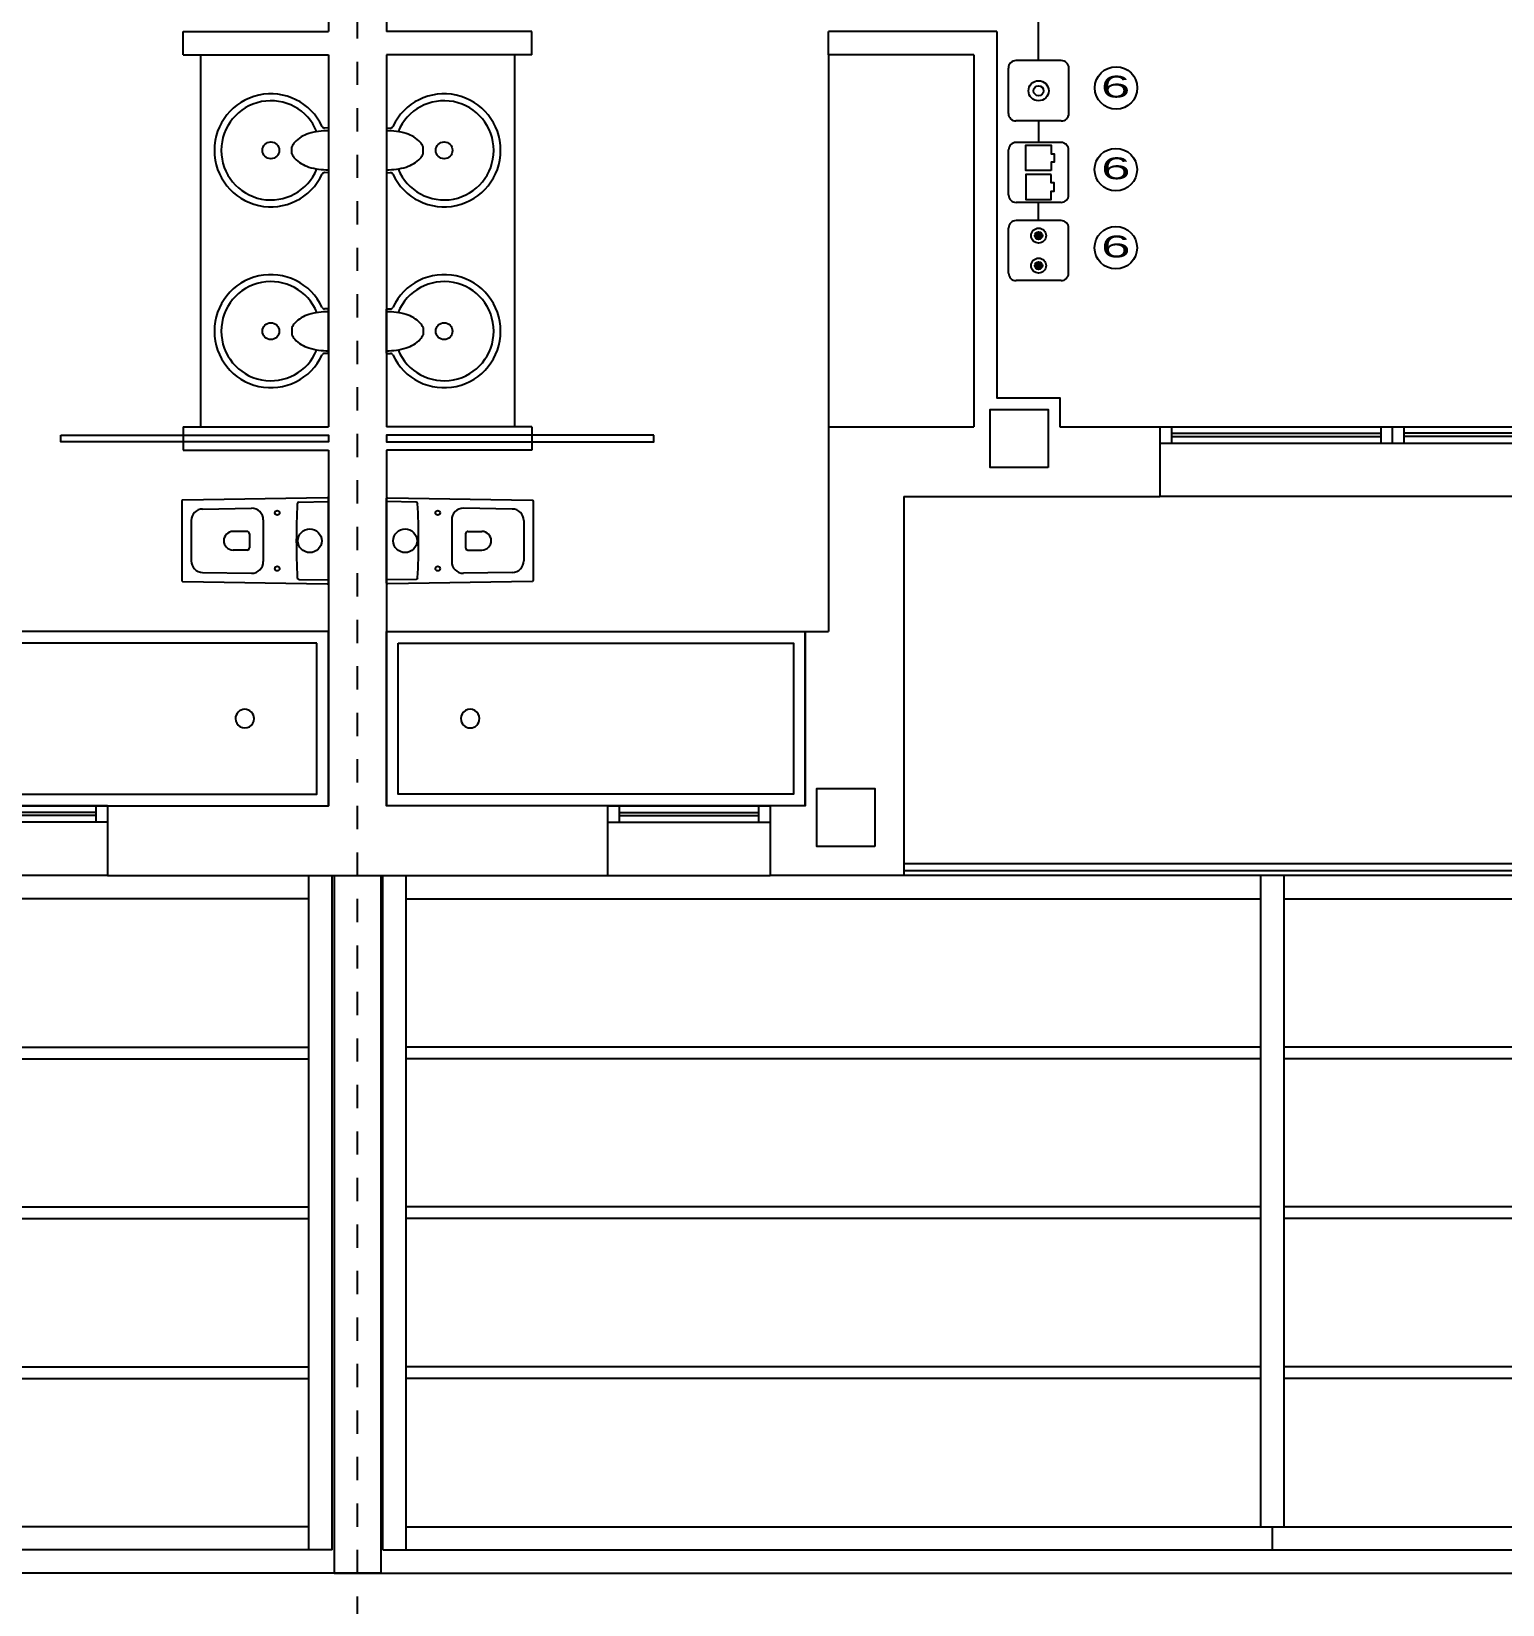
# Model space of a CAD drawing. Header units: millimetres. Extents: x 441156 to 441876, y 4514765 to 4515211.
# Drawn here: x 441546.56 to 441552.89, y 4515140.51 to 4515147.27 of the extents above; entities that cross this region are included whole.
import ezdxf
from ezdxf.enums import TextEntityAlignment as Align

# ---------------------------------------------------------------- set-up
doc = ezdxf.new("R2010")
doc.units = ezdxf.units.MM
doc.linetypes.add('RAYITAS', pattern=[0.375, 0.25, -0.125])
for name, color, linetype in [('01_mono PRIMERA', 2, 'Continuous'), ('01_proyección', 4, 'RAYITAS'), ('01_solar térmico', 3, 'Continuous'), ('VENTILACIÓN NOTAS', 7, 'Continuous')]:
    doc.layers.add(name, color=color, linetype=linetype)
doc.styles.add('NIEVES2', font='sanss___.ttf')

# ---------------------------------------------------------------- blocks, each defined once
blk = doc.blocks.new('A$C065C7C63')
at = {"layer": '01_mono PRIMERA', "color": 254}
for p, q in [((9.7322, 8.23, 0), (9.7322, 6.63, 0)), ((9.9822, 8.23, 0), (9.9822, 6.63, 0)), ((9.1072, 6.63, 0), (9.7322, 6.63, 0)), ((9.1072, 6.53, 0), (9.1072, 6.63, 0)), ((10.6072, 6.63, 0), (9.9822, 6.63, 0)), ((10.6072, 6.53, 0), (10.6072, 6.63, 0)), ((12.6072, 6.63, 0), (11.8822, 6.63, 0)), ((11.8822, 6.53, 0), (11.8822, 6.63, 0)), ((9.1072, 6.53, 0), (9.7322, 6.53, 0)), ((9.1822, 6.53, 0), (9.1822, 4.93, 0)), ((9.7322, 6.53, 0), (9.7322, 4.93, 0)), ((9.9822, 6.53, 0), (9.9822, 4.93, 0)), ((9.9822, 6.53, 0), (9.9822, 4.93, 0)), ((10.6072, 6.53, 0), (9.9822, 6.53, 0)), ((10.5322, 6.53, 0), (10.5322, 4.93, 0)), ((11.8822, 6.53, 0), (11.8822, 4.93, 0)), ((12.5072, 6.53, 0), (11.8822, 6.53, 0)), ((12.5072, 6.53, 0), (12.5072, 4.93, 0)), ((9.7298, 6.2155, 0), (9.7154, 6.2147, 0)), ((9.7322, 6.2128, 0), (9.7322, 6.0248, 0)), ((9.9822, 6.2128, 0), (9.9822, 6.0248, 0)), ((9.9846, 6.2155, 0), (9.9991, 6.2147, 0)), ((9.5754, 6.1037, 0), (9.5753, 6.1339, 0)), ((10.139, 6.1037, 0), (10.1391, 6.1339, 0)), ((9.7298, 6.0221, 0), (9.7154, 6.0229, 0)), ((9.9846, 6.0221, 0), (9.9991, 6.0229, 0)), ((9.7298, 5.4379, 0), (9.7154, 5.4371, 0)), ((9.7322, 5.2472, 0), (9.7322, 5.4352, 0)), ((9.9822, 5.2472, 0), (9.9822, 5.4352, 0)), ((9.9846, 5.4379, 0), (9.9991, 5.4371, 0)), ((9.5754, 5.3563, 0), (9.5753, 5.3261, 0)), ((10.139, 5.3563, 0), (10.1391, 5.3261, 0)), ((9.7298, 5.2445, 0), (9.7154, 5.2453, 0)), ((9.9846, 5.2445, 0), (9.9991, 5.2453, 0)), ((9.1072, 4.93, 0), (9.7322, 4.93, 0)), ((9.1072, 4.93, 0), (9.1072, 4.8939, 0)), ((9.1072, 4.8939, 0), (9.1072, 4.866, 0)), ((10.6072, 4.93, 0), (9.9822, 4.93, 0)), ((10.6072, 4.93, 0), (10.6072, 4.8939, 0)), ((10.6072, 4.8939, 0), (10.6072, 4.866, 0)), ((11.8822, 4.93, 0), (12.5072, 4.93, 0)), ((11.8822, 4.93, 0), (11.8822, 4.05, 0)), ((12.8772, 4.93, 0), (13.3072, 4.93, 0)), ((13.3072, 4.93, 0), (13.3072, 4.63, 0)), ((13.3072, 4.9299, 0), (16.1072, 4.93, 0)), ((13.3576, 4.93, 0), (13.3576, 4.86, 0)), ((13.3576, 4.902, 0), (14.2572, 4.902, 0)), ((13.3576, 4.888, 0), (14.2572, 4.888, 0)), ((14.2572, 4.93, 0), (14.2572, 4.86, 0)), ((14.3072, 4.93, 0), (14.3072, 4.86, 0)), ((14.3572, 4.93, 0), (14.3572, 4.86, 0)), ((16.0572, 4.902, 0), (14.3572, 4.902, 0)), ((16.0572, 4.888, 0), (14.3572, 4.888, 0)), ((9.1072, 4.866, 0), (9.1072, 4.83, 0)), ((9.1072, 4.83, 0), (9.7322, 4.83, 0)), ((9.7322, 4.83, 0), (9.7322, 3.3, 0)), ((9.9822, 4.83, 0), (9.9822, 3.3, 0)), ((10.6072, 4.83, 0), (9.9822, 4.83, 0)), ((10.6072, 4.866, 0), (10.6072, 4.83, 0)), ((13.3072, 4.86, 0), (16.1072, 4.8599, 0)), ((9.6054, 4.606, 0), (9.7323, 4.6081, 0)), ((10.1091, 4.606, 0), (9.9821, 4.6081, 0)), ((12.2072, 4.63, 0), (13.3072, 4.63, 0)), ((12.2072, 4.63, 0), (12.2072, 3, 0)), ((16.1072, 4.63, 0), (13.3072, 4.63, 0)), ((9.1914, 4.5763, 0), (9.4014, 4.5796, 0)), ((10.523, 4.5763, 0), (10.313, 4.5796, 0)), ((9.1422, 4.5264, 0), (9.1422, 4.3536, 0)), ((9.3822, 4.48, 0), (9.3222, 4.48, 0)), ((9.3922, 4.47, 0), (9.3922, 4.41, 0)), ((9.4522, 4.5296, 0), (9.4522, 4.3504, 0)), ((10.2622, 4.5296, 0), (10.2622, 4.3504, 0)), ((10.3222, 4.47, 0), (10.3222, 4.41, 0)), ((10.3322, 4.48, 0), (10.3922, 4.48, 0)), ((10.5722, 4.5264, 0), (10.5722, 4.3536, 0)), ((9.3822, 4.4, 0), (9.3222, 4.4, 0)), ((10.3322, 4.4, 0), (10.3922, 4.4, 0)), ((9.1914, 4.3036, 0), (9.4014, 4.3004, 0)), ((9.6054, 4.274, 0), (9.7323, 4.2719, 0)), ((10.1091, 4.274, 0), (9.9821, 4.2719, 0)), ((10.523, 4.3036, 0), (10.313, 4.3004, 0)), ((8.7822, 3.3, 0), (8.0822, 3.3, 0)), ((8.7322, 3.272, 0), (8.1322, 3.272, 0)), ((8.7322, 3.258, 0), (8.1322, 3.258, 0)), ((8.7322, 3.3, 0), (8.7322, 3.23, 0)), ((8.7822, 3.3, 0), (9.7322, 3.3, 0)), ((8.7822, 3.3, 0), (8.7822, 3, 0)), ((10.9322, 3.3, 0), (9.9822, 3.3, 0)), ((10.9322, 3.3, 0), (10.9322, 3, 0)), ((10.9322, 3.3, 0), (11.6322, 3.3, 0)), ((10.9822, 3.3, 0), (10.9822, 3.23, 0)), ((10.9822, 3.272, 0), (11.5822, 3.272, 0)), ((10.9822, 3.258, 0), (11.5822, 3.258, 0)), ((11.5822, 3.3, 0), (11.5822, 3.23, 0)), ((11.6322, 3.3, 0), (11.6322, 3, 0)), ((11.7822, 3.3, 0), (11.6322, 3.3, 0)), ((8.7822, 3.23, 0), (8.0822, 3.23, 0)), ((10.9322, 3.23, 0), (11.6322, 3.23, 0)), ((17.6572, 3.05, 0), (12.2072, 3.05, 0)), ((8.7822, 3, 0), (8.0822, 3, 0)), ((8.7822, 3, 0), (10.9322, 3, 0)), ((9.6476, 0.1, 0), (9.6476, 3, 0)), ((9.7476, 0.1, 0), (9.7476, 3, 0)), ((9.7572, 3, 0), (9.7572, 0, 0)), ((9.7572, 3, 0), (9.7572, 0, 0)), ((9.9572, 3, 0), (9.9572, 0, 0)), ((9.9572, 3, 0), (9.9572, 0, 0)), ((9.9668, 0.1, 0), (9.9668, 3, 0)), ((10.0668, 0.1, 0), (10.0668, 3, 0)), ((10.9322, 3, 0), (11.6322, 3, 0)), ((12.2072, 3, 0), (11.6322, 3, 0)), ((17.6872, 3.02, 0), (12.2072, 3.02, 0)), ((17.7072, 3, 0), (12.2072, 3, 0)), ((13.742, 0.2), (13.742, 3)), ((13.842, 0.2), (13.842, 3)), ((9.6476, 2.9, 0), (5.9724, 2.9)), ((10.0668, 2.9, 0), (13.742, 2.9)), ((13.842, 2.9), (17.5172, 2.9, 0)), ((5.9724, 2.2625), (9.6476, 2.2625, 0)), ((13.742, 2.2625), (10.0668, 2.2625, 0)), ((17.5172, 2.2625, 0), (13.842, 2.2625)), ((5.9724, 2.2125), (9.6476, 2.2125, 0)), ((13.742, 2.2125), (10.0668, 2.2125, 0)), ((17.5172, 2.2125, 0), (13.842, 2.2125)), ((5.9724, 1.575), (9.6476, 1.575, 0)), ((13.742, 1.575), (10.0668, 1.575, 0)), ((17.5172, 1.575, 0), (13.842, 1.575)), ((5.9724, 1.525), (9.6476, 1.525, 0)), ((13.742, 1.525), (10.0668, 1.525, 0)), ((17.5172, 1.525, 0), (13.842, 1.525)), ((5.9724, 0.8875), (9.6476, 0.8875, 0)), ((13.742, 0.8875), (10.0668, 0.8875, 0)), ((17.5172, 0.8875, 0), (13.842, 0.8875)), ((5.9724, 0.8375), (9.6476, 0.8375, 0)), ((13.742, 0.8375), (10.0668, 0.8375, 0)), ((17.5172, 0.8375, 0), (13.842, 0.8375)), ((9.6476, 0.2, 0), (2.1972, 0.2, 0)), ((10.0668, 0.2, 0), (17.5172, 0.2, 0)), ((13.792, 0.1), (13.792, 0.2)), ((13.792, 0.1), (13.792, 0.2)), ((9.7476, 0.1, 0), (2.0972, 0.1, 0)), ((9.9668, 0.1, 0), (17.6172, 0.1, 0)), ((9.7572, 0, 0), (2.0072, 0, 0)), ((9.9572, 0, 0), (9.7572, 0, 0)), ((9.7572, 0, 0), (9.9572, 0, 0)), ((9.9572, 0, 0), (17.7072, 0, 0))]:
    blk.add_line(p, q, dxfattribs=at)
for points in [[(12.6072, 6.63), (12.6072, 5.055), (12.8774, 5.055), (12.8774, 4.93)], [(11.7822, 3.3), (11.7822, 4.05), (11.8822, 4.05)]]:
    blk.add_lwpolyline(points, dxfattribs=at)
for points in [[(12.8274, 4.755), (12.5774, 4.755), (12.5774, 5.005), (12.8274, 5.005), (12.8274, 4.755)], [(12.0822, 3.125), (11.8322, 3.125), (11.8322, 3.375), (12.0822, 3.375), (12.0822, 3.125)]]:
    blk.add_lwpolyline(points, close=True, dxfattribs=at)
at = {"layer": '01_mono PRIMERA', "color": 254, "elevation": 0}
for points in [[(8.5822, 4.8939), (9.7322, 4.8939), (9.7322, 4.866), (8.5822, 4.866)], [(11.1322, 4.8939), (9.9822, 4.8939), (9.9822, 4.866), (11.1322, 4.866)], [(9.7322, 4.05), (7.9322, 4.05), (7.9322, 3.3), (9.7322, 3.3)], [(9.6822, 4), (7.9822, 4), (7.9822, 3.35), (9.6822, 3.35)], [(9.9822, 4.05), (11.7822, 4.05), (11.7822, 3.3), (9.9822, 3.3)], [(10.0322, 4), (11.7322, 4), (11.7322, 3.35), (10.0322, 3.35)]]:
    blk.add_lwpolyline(points, close=True, dxfattribs=at)
at = {"layer": '01_mono PRIMERA', "color": 254, "elevation": 0, "flags": 128}
for points in [[(9.7322, 4.621, 0.414214), (9.7282, 4.625), (9.7272, 4.625), (9.1065, 4.615, 0.436396), (9.1022, 4.611), (9.1022, 4.269, 0.436396), (9.1065, 4.265), (9.7272, 4.255), (9.7282, 4.255, 0.414214), (9.7322, 4.259)], [(9.9822, 4.621, -0.414214), (9.9862, 4.625), (9.9872, 4.625), (10.6079, 4.615, -0.436396), (10.6122, 4.611), (10.6122, 4.269, -0.436396), (10.6079, 4.265), (9.9872, 4.255), (9.9862, 4.255, -0.414214), (9.9822, 4.259)]]:
    blk.add_lwpolyline(points, format="xyb", close=True, dxfattribs=at)
at = {"layer": '01_mono PRIMERA', "color": 254}
for centre, radius in [((9.4847, 6.1188, 0), 0.036), ((10.2297, 6.1188, 0), 0.036), ((9.4847, 5.3412, 0), 0.036), ((10.2297, 5.3412, 0), 0.036), ((9.5122, 4.56, 0), 0.01), ((10.2022, 4.56, 0), 0.01), ((9.6522, 4.44, 0), 0.051), ((10.0622, 4.44, 0), 0.051), ((9.5122, 4.3202, 0), 0.01), ((10.2022, 4.3202, 0), 0.01)]:
    blk.add_circle(centre, radius, dxfattribs=at)
for centre, radius, start, end in [((9.4847, 6.1188, 0), 0.243, 24.87491, 335.12509), ((10.2297, 6.1188, 0), 0.243, 204.87491, 155.12509), ((9.4847, 6.1188, 0), 0.2133, 22.06562, 338.05639), ((10.2297, 6.1188, 0), 0.2133, 201.94361, 157.93438), ((9.6899, 6.0536, 0), 0.1435, 106.81645, 135.69557), ((9.7292, 5.9234, 0), 0.2795, 89.38301, 106.81645), ((9.7162, 6.2275, 0), 0.0128, 210.52909, 266.21401), ((9.7295, 6.2128, 0), 0.0027, 360, 83.31595), ((9.9849, 6.2128, 0), 0.0027, 96.68405, 180), ((9.9852, 5.9234, 0), 0.2795, 73.18355, 90.61699), ((9.9982, 6.2275, 0), 0.0128, 273.78599, 329.47091), ((10.0246, 6.0536, 0), 0.1435, 44.30443, 73.18355), ((9.6228, 6.119, 0), 0.0498, 135.69557, 162.59035), ((9.6228, 6.119, 0), 0.0498, 197.95324, 224.30443), ((10.0916, 6.119, 0), 0.0498, 17.40965, 44.30443), ((10.0916, 6.119, 0), 0.0498, 315.69557, 342.04676), ((9.6899, 6.1845, 0), 0.1435, 224.30443, 253.18355), ((9.7292, 6.3146, 0), 0.2795, 253.18355, 270.61699), ((9.7162, 6.0101, 0), 0.0128, 93.78599, 149.47091), ((9.7295, 6.0248, 0), 0.0027, 276.68405, 360), ((9.9852, 6.3146, 0), 0.2795, 269.38301, 286.81645), ((9.9849, 6.0248, 0), 0.0027, 180, 263.31595), ((9.9982, 6.0101, 0), 0.0128, 30.52909, 86.21401), ((10.0246, 6.1845, 0), 0.1435, 286.81645, 315.69557), ((9.4847, 5.3412, 0), 0.243, 24.87491, 335.12509), ((9.4847, 5.3412, 0), 0.2133, 21.94361, 337.93438), ((10.2297, 5.3412, 0), 0.243, 204.87491, 155.12509), ((10.2297, 5.3412, 0), 0.2133, 202.06562, 158.05639), ((9.6899, 5.2755, 0), 0.1435, 106.81645, 135.69557), ((9.7292, 5.1453, 0), 0.2795, 89.38301, 106.81645), ((9.7162, 5.4499, 0), 0.0128, 210.52909, 266.21401), ((9.7295, 5.4352, 0), 0.0027, 0, 83.31595), ((9.9849, 5.4352, 0), 0.0027, 96.68405, 180), ((9.9852, 5.1453, 0), 0.2795, 73.18355, 90.61699), ((9.9982, 5.4499, 0), 0.0128, 273.78599, 329.47091), ((10.0246, 5.2755, 0), 0.1435, 44.30443, 73.18355), ((9.6228, 5.341, 0), 0.0498, 135.69557, 162.04676), ((10.0916, 5.341, 0), 0.0498, 17.95324, 44.30443), ((9.6228, 5.341, 0), 0.0498, 197.40965, 224.30443), ((9.6899, 5.4064, 0), 0.1435, 224.30443, 253.18355), ((10.0246, 5.4064, 0), 0.1435, 286.81645, 315.69557), ((10.0916, 5.341, 0), 0.0498, 315.69557, 342.59035), ((9.7292, 5.5366, 0), 0.2795, 253.18355, 270.61699), ((9.7162, 5.2325, 0), 0.0128, 93.78599, 149.47091), ((9.7295, 5.2472, 0), 0.0027, 276.68405, 0), ((9.9852, 5.5366, 0), 0.2795, 269.38301, 286.81645), ((9.9849, 5.2472, 0), 0.0027, 180, 263.31595), ((9.9982, 5.2325, 0), 0.0128, 30.52909, 86.21401), ((9.6055, 4.599, 0), 0.007, 90.92405, 176.93593), ((10.109, 4.599, 0), 0.007, 3.06407, 89.07595), ((9.1922, 4.5264, 0), 0.05, 90.92405, 180), ((9.4022, 4.5296, 0), 0.05, 360, 90.92405), ((12.5764, 4.44, 0), 2.9822, 176.93593, 183.06407), ((7.138, 4.44, 0), 2.9822, 356.93593, 3.06407), ((10.3122, 4.5296, 0), 0.05, 89.07595, 180), ((10.5222, 4.5264, 0), 0.05, 0, 89.07595), ((9.3222, 4.44, 0), 0.04, 90, 270), ((9.3822, 4.47, 0), 0.01, 360, 90), ((10.3322, 4.47, 0), 0.01, 90, 180), ((10.3922, 4.44, 0), 0.04, 270, 90), ((9.3822, 4.41, 0), 0.01, 270, 360), ((10.3322, 4.41, 0), 0.01, 180, 270), ((9.1922, 4.3536, 0), 0.05, 180, 269.07595), ((9.4022, 4.3504, 0), 0.05, 269.07595, 360), ((10.3122, 4.3504, 0), 0.05, 180, 270.92405), ((10.5222, 4.3536, 0), 0.05, 270.92405, 0), ((9.6055, 4.281, 0), 0.007, 183.06407, 269.07595), ((10.109, 4.281, 0), 0.007, 270.92405, 356.93593), ((9.3725, 3.675, 0), 0.04, 0.01371, 180.01371), ((9.3725, 3.675, 0), 0.04, 180.01371, 0.01371), ((10.3419, 3.675, 0), 0.04, 359.98629, 179.98629), ((10.3419, 3.675, 0), 0.04, 179.98629, 359.98629)]:
    blk.add_arc(centre, radius, start, end, dxfattribs=at)

msp = doc.modelspace()

# ---------------------------------------------------------------- hatches: boundary and pattern name
at = {"layer": '01_solar térmico'}
h = msp.add_hatch(color=202, dxfattribs=at)
edge = h.paths.add_edge_path()
edge.add_arc((441550.89567952, 4515146.39623269), 0.01612299, 0, 360)
h = msp.add_hatch(color=202, dxfattribs=at)
edge = h.paths.add_edge_path()
edge.add_arc((441550.89567952, 4515146.26724876), 0.01612299, 0, 360)

# ---------------------------------------------------------------- linework, layer by layer
at = {"layer": '01_proyección', "color": 10, "ltscale": 0.25}
msp.add_line((441547.96669887, 4515139.64417573, -0.00000136), (441547.96669887, 4515154.74417573, -0.00000085), dxfattribs=at)
at = {"layer": '01_solar térmico', "color": 202}
for p, q in [((441550.99317951, 4515147.14918529, 0.49999947), (441550.79817951, 4515147.14918529, 0.49999947)), ((441550.76567951, 4515146.92168529, 0.49999947), (441550.76567951, 4515147.11668529, 0.49999947)), ((441551.02567951, 4515146.92168529, 0.49999947), (441551.02567951, 4515147.11668529, 0.49999947)), ((441550.99317951, 4515146.88918529, 0.49999947), (441550.79817951, 4515146.88918529, 0.49999947)), ((441550.89567951, 4515146.88918529, 0.49999947), (441550.89567951, 4515146.79693453, -0.00000053)), ((441550.99241746, 4515146.79693453, -0.00000053), (441550.79894156, 4515146.79693453, -0.00000053)), ((441550.76669559, 4515146.57121265, -0.00000053), (441550.76669558, 4515146.76468855, -0.00000053)), ((441551.02466345, 4515146.57121266, -0.00000053), (441551.02466344, 4515146.76468855, -0.00000053)), ((441550.99241746, 4515146.53896667, -0.00000053), (441550.79894157, 4515146.53896667, -0.00000053)), ((441550.99241747, 4515146.46072466, -0.00000053), (441550.79894157, 4515146.46072466, -0.00000053)), ((441550.76669559, 4515146.23500277, -0.00000053), (441550.76669559, 4515146.42847867, -0.00000053)), ((441551.02466345, 4515146.23500278, -0.00000053), (441551.02466345, 4515146.42847868, -0.00000053)), ((441550.99241747, 4515146.2027568, -0.00000053), (441550.79894158, 4515146.20275679, -0.00000053))]:
    msp.add_line(p, q, dxfattribs=at)
at = {"layer": '01_solar térmico', "color": 202, "elevation": -0.00000053}
for points in [[(441550.89567951, 4515147.14918529), (441550.89567951, 4515147.95366532), (441551.54514751, 4515147.95366532), (441551.54514751, 4515149.76845559), (441552.26271514, 4515149.76845559)], [(441550.89567952, 4515146.46072466), (441550.89567952, 4515146.53896667)]]:
    msp.add_lwpolyline(points, dxfattribs=at)
for points in [[(441550.94898264, 4515146.67646972), (441550.84082575, 4515146.67646972), (441550.84082574, 4515146.78462661), (441550.94898264, 4515146.78462662), (441550.94898264, 4515146.74857432), (441550.96250225, 4515146.74857432), (441550.96250225, 4515146.71252202), (441550.94898264, 4515146.71252202)], [(441550.94898264, 4515146.65943149), (441550.84082575, 4515146.65943149), (441550.84082575, 4515146.55127459), (441550.94898264, 4515146.55127459), (441550.94898264, 4515146.58732689), (441550.96250226, 4515146.58732689), (441550.96250225, 4515146.62337919), (441550.94898264, 4515146.62337919)]]:
    msp.add_lwpolyline(points, close=True, dxfattribs=at)
at = {"layer": '01_solar térmico', "color": 202}
for centre, radius in [((441550.89567951, 4515147.01918529, 0.49999947), 0.04333333), ((441550.89567951, 4515147.01918529, 0.49999947), 0.02166667), ((441550.89567952, 4515146.39623269, -0.00000053), 0.03224598), ((441550.89567952, 4515146.39623269, -0.00000053), 0.01612299), ((441550.89567952, 4515146.26724876, -0.00000053), 0.03224598), ((441550.89567952, 4515146.26724876, -0.00000053), 0.01612299)]:
    msp.add_circle(centre, radius, dxfattribs=at)
for centre, radius, start, end in [((441550.79817951, 4515147.11668529, 0.49999947), 0.0325, 90, 180), ((441550.99317951, 4515147.11668529, 0.49999947), 0.0325, 0, 90), ((441550.79817951, 4515146.92168529, 0.49999947), 0.0325, 180, 270), ((441550.99317951, 4515146.92168529, 0.49999947), 0.0325, 270, 0), ((441550.79894157, 4515146.76468855, -0.00000053), 0.03224598, 90.000001067, 180.000001067), ((441550.99241746, 4515146.76468855, -0.00000053), 0.03224598, 0.000001067, 90.000001067), ((441550.79894157, 4515146.57121265, -0.00000053), 0.03224598, 180.000001067, 270.000001067), ((441550.99241746, 4515146.57121266, -0.00000053), 0.03224598, 270.000001067, 0.000001067), ((441550.79894157, 4515146.42847867, -0.00000053), 0.03224598, 90.000001067, 180.000001067), ((441550.99241747, 4515146.42847868, -0.00000053), 0.03224598, 0.000001067, 90.000001067), ((441550.79894158, 4515146.23500278, -0.00000053), 0.03224598, 180.000001067, 270.000001067), ((441550.99241747, 4515146.23500278, -0.00000053), 0.03224598, 270.000001067, 0.000001067)]:
    msp.add_arc(centre, radius, start, end, dxfattribs=at)
at = {"layer": 'VENTILACIÓN NOTAS', "color": 5}
for centre in [(441551.2288002, 4515147.03149321, 0.49999947), (441551.22778413, 4515146.68025852, -0.00000053), (441551.22778414, 4515146.34404864, -0.00000053)]:
    msp.add_circle(centre, 0.09128687, dxfattribs=at)

# ---------------------------------------------------------------- block references
at = {"layer": '01_mono PRIMERA'}
msp.add_blockref('A$C065C7C63', (441538.10947956, 4515140.64417545), dxfattribs=at)

# ---------------------------------------------------------------- texts
at = {"layer": 'VENTILACIÓN NOTAS', "color": 5, "style": 'NIEVES2', "width": 1.751796}
for p, p2 in [((441551.1639262, 4515146.98990552, 0.49999947), (441551.28960785, 4515146.98990552, 0.49999947)), ((441551.16494227, 4515146.63867083, -0.00000053), (441551.29062391, 4515146.63867083, -0.00000053)), ((441551.16494226, 4515146.30246095, -0.00000053), (441551.29062391, 4515146.30246096, -0.00000053))]:
    msp.add_text('6', height=0.0940678, rotation=0.000000849, dxfattribs=at).set_placement(p, p2, align=Align.FIT)

doc.saveas('drawing.dxf')
